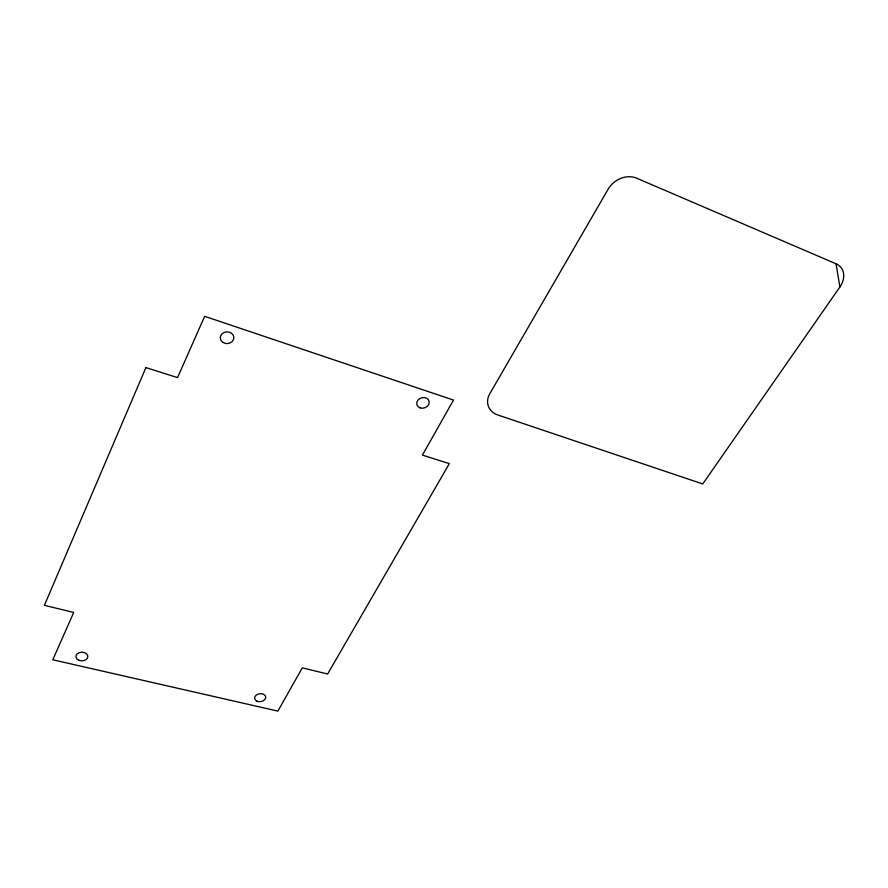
<?xml version="1.0" encoding="UTF-8"?>
<svg xmlns="http://www.w3.org/2000/svg" width="888" height="888" viewBox="0 0 888 888"><rect width="100%" height="100%" fill="white"/><g stroke="black" fill="none" stroke-linecap="round" stroke-linejoin="round"><path stroke-width="1.33" d="M839.904 286.991L702.741 483.949L497.746 414.962A19.669 16.062 -21.5 0 1 489.81 393.695L608.114 189.222A21.9 18.515 -37.3 0 1 636.785 178.233L836.019 263.78L839.904 286.991A20.901 15.873 -36.9 0 0 836.019 263.78M145.898 367.599L44.4 605.339L73.715 612.443L52.792 659.784L277.889 711.11L302.297 667.865L327.639 674.003L449.35 463.625L422.422 455.111L453.491 400.077L204.651 316.328L177.556 377.611L145.898 367.599M78.577 660.15A5.994 4.318 -0.7 0 0 87.857 656.743A5.994 4.318 -0.7 0 0 79.176 652.691A5.994 4.318 -0.7 0 0 78.577 660.15M256.798 701.065A5.583 3.974 -7.5 0 0 265.701 697.835A5.583 3.974 -7.5 0 0 258.053 694.127A5.583 3.974 -7.5 0 0 256.798 701.065M223.01 342.457A6.782 5.85 -2 0 0 233.799 338.35A6.782 5.85 -2 0 0 224.387 332.367A6.782 5.85 -2 0 0 223.01 342.457M420.179 407.881A6.338 5.261 -16.6 0 0 429.215 401.987A6.338 5.261 -16.6 0 0 419.502 398.734A6.338 5.261 -16.6 0 0 420.179 407.881"/></g></svg>
